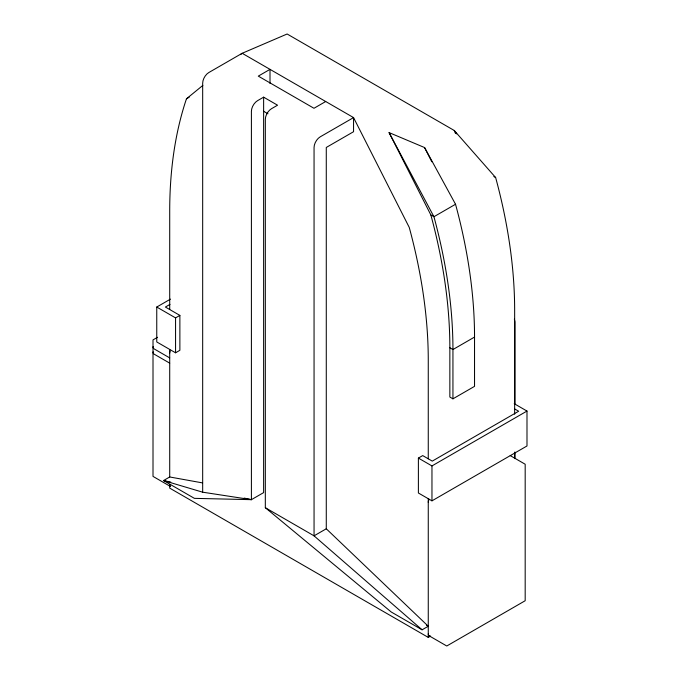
<?xml version="1.0" encoding="UTF-8"?>
<svg xmlns="http://www.w3.org/2000/svg" width="680" height="680" viewBox="0 0 680 680"><rect width="100%" height="100%" fill="white"/><g stroke="black" fill="none" stroke-linecap="round" stroke-linejoin="round"><path stroke-width="1.02" d="M169.711 309.527L169.711 210.962A481.822 278.179 60 0 1 186.464 98.796L202.844 85.408M240.525 54.621L242.165 53.286L287.13 34L454.214 130.466L495.635 177.54A427.558 246.849 60 0 1 514.649 310.352L514.649 414.214M186.464 98.796L189.168 97.231M263.627 97.163L263.627 492.609L251.404 499.664L202.674 492.192L202.674 83.206A8.729 5.04 -60 0 1 208.845 72.522L242.165 53.286L353.558 117.597L353.558 131.716L326.281 147.458L326.281 528.785L428.264 626.246L422.093 629.808L391.238 612L265.327 507.705L265.327 119.382A8.729 5.04 -60 0 1 271.499 108.698L277.55 105.204L263.627 97.163L257.575 100.657A8.729 5.04 -60 0 0 251.404 111.342L251.404 499.664L194.395 498.355L163.548 480.539L169.711 476.977L202.572 482.91M325.703 101.516L313.981 108.281L258.289 76.126L270.011 69.36L270.011 83.478M169.992 304.385L165.393 307.037L179.877 315.401L179.877 350.31L175.559 352.801L156.757 341.947L156.757 307.037L170.459 299.124M156.757 307.037L175.559 317.892L179.877 315.401M157.573 337.272L153.008 339.898L153.008 476.399L170.62 486.565M455.532 204.255L433.933 216.725L430.848 214.948L389.07 132.583L424.592 147.569L455.532 204.255A427.558 246.849 60 0 1 474.538 337.076L474.538 386.359L452.94 398.828L449.854 397.043L449.854 347.76A427.558 246.849 60 0 0 430.848 214.948M474.538 337.076L452.94 349.546L449.854 347.76M514.225 403.69L526.991 411.06L526.991 445.978L431.962 500.837L418.387 493L418.387 458.09L422.705 455.591L432.267 461.116L518.662 411.238L514.649 408.926M418.387 458.09L431.962 465.927L526.991 411.06M326.281 528.785L314.058 535.84L265.327 507.705M170.127 486.106A4.361 2.516 -60 0 1 169.711 484.568L169.711 488.129L428.264 637.398L430.576 636.063M170.782 482.12L163.548 480.539L202.674 492.192M244.171 498.091L251.404 499.664M493.841 176.502L495.635 177.54M263.627 111.282L267.979 113.798M510.212 455.591L525.181 464.236L525.181 600.729L446.769 646L429.165 635.834M169.711 357.901L154.292 348.993A4.361 2.516 0 0 1 153.161 346.562M169.711 363.146L154.292 354.238A4.361 2.516 0 0 1 153.161 351.806M426.445 625.2L428.264 626.246M422.093 629.808L314.058 535.84L314.058 147.518A8.729 5.04 -60 0 1 320.229 136.833L353.558 117.597L409.25 227.417A427.558 246.849 60 0 1 428.264 360.23L428.264 458.796M454.214 130.466L456.679 133.892M389.07 132.583L433.933 216.725A427.558 246.849 60 0 1 452.94 349.546L452.94 398.828M424.592 147.569L431.8 161.772M454.639 131.435L455.489 133.374M514.947 404.447L514.947 321.861A76.075 39.474 46.5 0 0 514.361 319.107M514.947 452.089L514.947 458.439M514.649 452.293L514.649 458.626M431.962 465.927L431.962 500.837M428.264 498.814L428.264 637.398M175.559 317.892L175.559 352.801M169.711 349.546L169.711 476.977M169.711 353.107A4.361 2.516 -60 0 1 170.127 351.084M428.264 502.375A4.361 2.516 -60 0 1 429.165 499.341M429.802 636.029A4.361 2.516 -60 0 1 428.264 633.837"/></g></svg>
